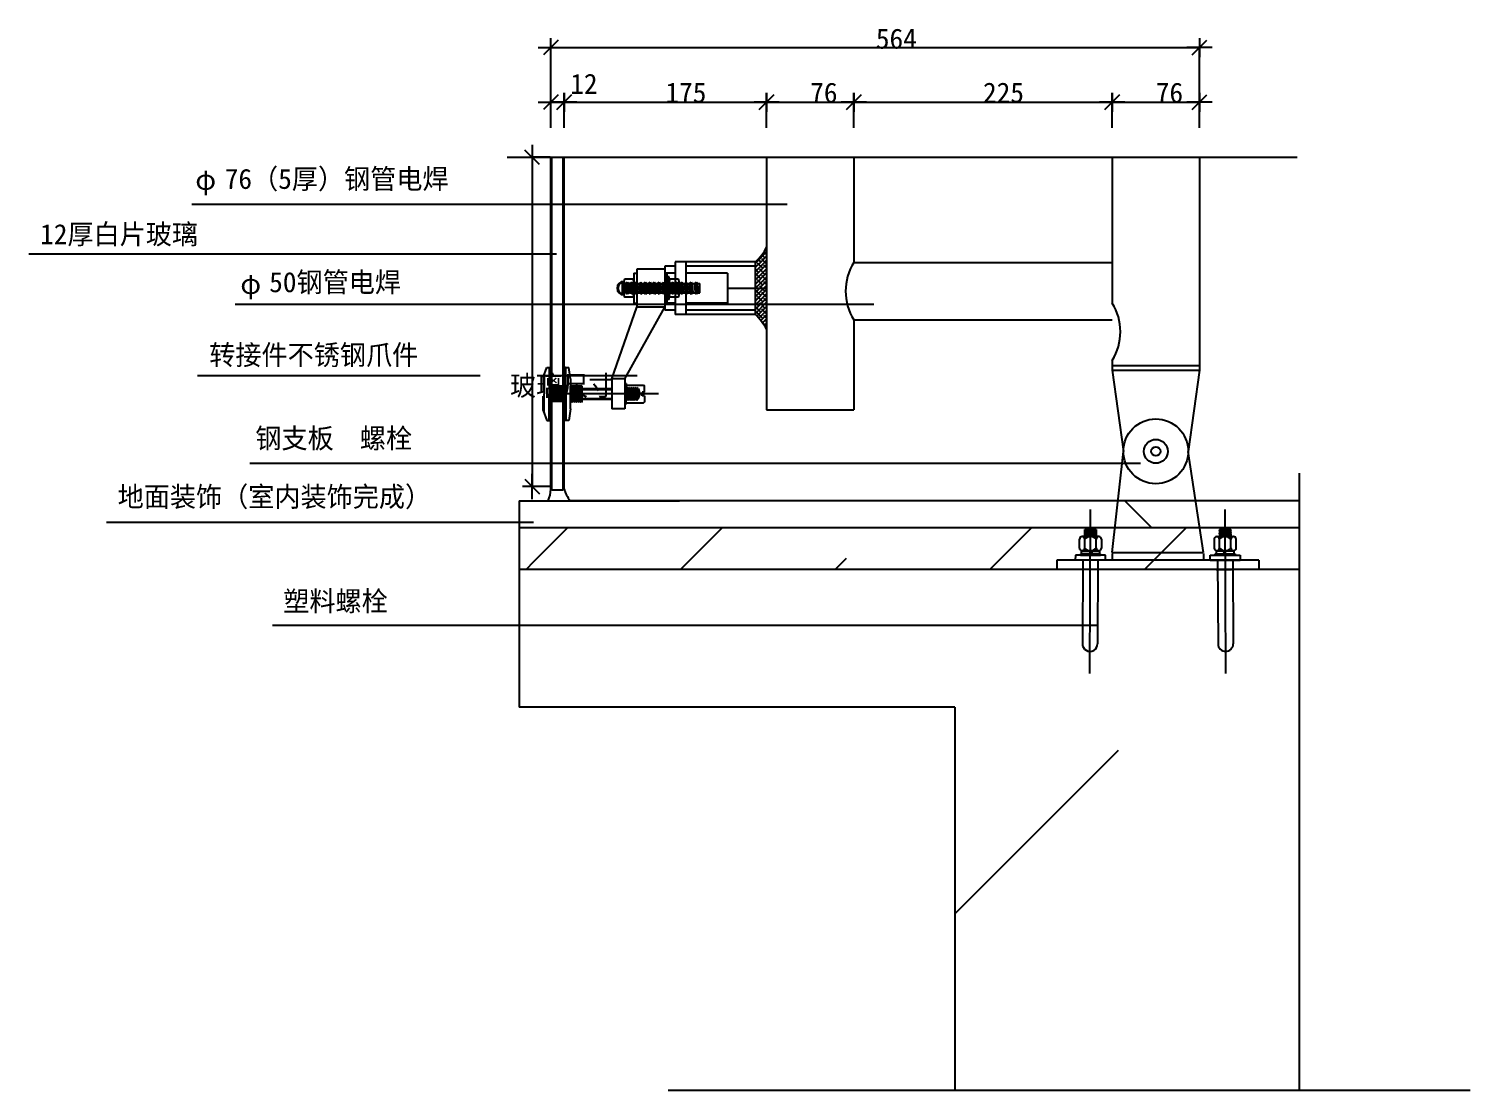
# Model space of a CAD drawing. Header units: metres. Extents: x 117767 to 374379, y 38195 to 370184.
# Drawn here: x 117767 to 318636, y 222226 to 370184 of the extents above; entities that cross this region are included whole.
import ezdxf

# ---------------------------------------------------------------- set-up
doc = ezdxf.new("R2010")
doc.units = ezdxf.units.M
for name, color, linetype in [('252', 252, 'Continuous'), ('Layer1', 4, 'Continuous'), ('Layer2', 2, 'Continuous'), ('Layer3', 3, 'Continuous'), ('Layer4', 6, 'Continuous'), ('Layer5', 1, 'Continuous'), ('Layer6', 8, 'Continuous'), ('Layer7', 5, 'Continuous'), ('PUB_DIM', 3, 'Continuous'), ('T', 6, 'Continuous'), ('图层4', 4, 'Continuous'), ('填充', 4, 'Continuous')]:
    doc.layers.add(name, color=color, linetype=linetype)

# ---------------------------------------------------------------- blocks, each defined once
blk = doc.blocks.new('_ArchTick')
for p, q in [((0.86, 0), (-0.86, 0)), ((0, 0.65), (0, -0.65))]:
    blk.add_line(p, q)
at = {"color": 0, "linetype": 'ByBlock'}
blk.add_lwpolyline([(-0.5, -0.5), (0.5, 0.5)], dxfattribs=at)

msp = doc.modelspace()

# ---------------------------------------------------------------- hatches: boundary and pattern name
at = {"layer": 'Layer2'}
h = msp.add_hatch(dxfattribs=at)
h.set_pattern_fill('AR-HBONE', scale=800)
h.paths.add_polyline_path([(208371.37, 304392.72), (186089.26, 304392.72), (186089.26, 300621.35), (208371.37, 300621.35)])
h = msp.add_hatch(dxfattribs=at)
h.set_pattern_fill('AR-HBONE', scale=800)
h.paths.add_polyline_path([(269550.07, 304392.72), (208423.69, 304392.72), (208423.69, 300621.35), (269136.24, 300621.35)])
h.paths.add_polyline_path([(280381.31, 304392.72), (269550.07, 304392.72), (269136.24, 300621.35), (280950.59, 300621.35)])
h.paths.add_polyline_path([(294823.69, 304392.72), (280381.31, 304392.72), (280950.59, 300621.35), (294823.69, 300621.35)])
h = msp.add_hatch(dxfattribs=at)
h.set_pattern_fill('ANSI31', scale=4800)
h.paths.add_polyline_path([(289162.74, 294819.19), (289162.74, 296099.19), (285565.7, 296099.19), (285571.67, 294819.19)])
h.paths.add_polyline_path([(283450.25, 294819.19), (283444.3, 296094.26), (282401.87, 296089.4), (282401.82, 296099.19), (267810.32, 296099.19), (267810.28, 296089.4), (266767.84, 296094.26), (266761.9, 294819.19)])
h.paths.add_polyline_path([(264640.47, 294819.19), (264646.45, 296099.19), (261049.4, 296099.19), (261049.4, 294819.19)])
h = msp.add_hatch(dxfattribs=at)
h.set_pattern_fill('ANSI31', scale=4800)
h.paths.add_polyline_path([(281468.45, 297064.29), (281446.54, 297190.61), (268759.78, 297190.61), (268743.69, 297064.29), (268743.69, 296099.19), (281468.45, 296099.19)])
at = {"layer": 'Layer6'}
h = msp.add_hatch(dxfattribs=at)
h.set_pattern_fill('ANSI33', scale=4800)
h.paths.add_polyline_path([(208371.37, 300621.35), (186089.26, 300621.35), (186089.26, 295921.12), (208371.37, 295921.12)])
h = msp.add_hatch(dxfattribs=at)
h.set_pattern_fill('ANSI33', scale=4800)
h.paths.add_polyline_path([(264183.91, 299020.41, -0.42), (264559.52, 299401.72), (264932.35, 299399.98), (264933.1, 299559.2), (264794.06, 299588.36), (264933.44, 299633.88), (264934.1, 299773.36), (264846, 299791.84), (264934.32, 299820.68), (264935.08, 299984.6), (264853.55, 300001.7), (264935.28, 300028.4), (264936.06, 300194.05), (264851.94, 300211.7), (264936.27, 300239.24), (264936.99, 300393.55), (265730.31, 300389.85), (265731.39, 300621.35), (208423.69, 300621.35), (208423.69, 294819.19), (261049.4, 294819.19), (261049.4, 296099.19), (263610.28, 296099.19), (263613.59, 296808.98), (264313.58, 296805.72), (264314.56, 297015.71), (264454.56, 297015.06), (264456.59, 297450.1, -0.35), (264178.32, 297822.61)])
h.paths.add_polyline_path([(280950.59, 300621.35), (269136.24, 300621.35), (268759.78, 297190.61), (281468.45, 297190.61)])
h = msp.add_hatch(dxfattribs=at)
h.set_pattern_fill('ANSI33', scale=4800)
h.paths.add_polyline_path([(269136.24, 300621.35), (265731.39, 300621.35), (265730.31, 300389.85), (266523.64, 300386.15), (266522.76, 300198.28), (266607.7, 300169.66), (266522.55, 300152.63), (266521.78, 299988.28), (266606.72, 299959.67), (266521.57, 299942.63), (266520.81, 299779.16), (266523.05, 299778.41), (266523.25, 299778.37), (266523.08, 299778.4), (266608.33, 299749.67), (266520.59, 299732.12), (266519.82, 299567.09), (266600.78, 299539.81), (266519.61, 299523.57), (266519, 299392.58), (266892.33, 299390.84, -0.42), (267263.87, 299006.04), (267258.29, 297808.24, -0.35), (266976.56, 297438.35), (266974.53, 297003.31), (267114.53, 297002.65), (267113.55, 296792.66), (267813.54, 296789.39), (267810.32, 296099.19), (282401.82, 296099.19), (282398.6, 296789.39), (283098.59, 296792.66), (283097.61, 297002.65), (283237.61, 297003.31), (283235.58, 297438.35, -0.35), (282953.85, 297808.24), (282948.27, 299006.04, -0.42), (283319.81, 299390.84), (283929.41, 299393.68), (285278.82, 299607.21), (285277.06, 299984.39), (285274.47, 299984.06), (283687.55, 299732.92), (283687.66, 299732.9), (285276.85, 300029.73), (285275.87, 300239.24), (285360.21, 300211.7), (285276.08, 300194.05), (285276.86, 300028.4), (285358.59, 300001.7), (285277.06, 299984.6), (285277.83, 299820.68), (285366.14, 299791.84), (285278.05, 299773.36), (285278.82, 299607.21), (285333.74, 299615.9), (285418.08, 299588.36), (285333.96, 299570.72), (285279.03, 299562.03), (285279.79, 299399.98), (285653.12, 299401.72, -0.42), (286028.23, 299020.41), (286033.82, 297822.61, -0.35), (285755.55, 297450.1), (285757.58, 297015.06), (285897.58, 297015.71), (285898.56, 296805.72), (286598.55, 296808.98), (286601.87, 296099.19), (289162.74, 296099.19), (289162.74, 294819.19), (294823.69, 294819.19), (294823.69, 300621.35), (280950.59, 300621.35), (281468.45, 297190.61), (268759.78, 297190.61)])
h.paths.add_polyline_path([(284380.08, 300287.95), (283689.7, 300198.39), (283604.44, 300169.66), (283688.18, 300152.91), (283689.73, 300153.16)])
h = msp.add_hatch(dxfattribs=at)
h.set_pattern_fill('ANSI33', scale=4800)
h.paths.add_polyline_path([(208371.37, 295921.12), (186089.26, 295921.12), (186089.26, 294819.19), (208371.37, 294819.19)])
h = msp.add_hatch(dxfattribs=at)
h.set_pattern_fill('ANSI36', scale=48000)
h.paths.add_polyline_path([(208371.37, 294819.19), (186089.26, 294819.19), (186089.26, 287002.72), (208371.37, 287002.72)])
h.paths.add_polyline_path([(208371.37, 287002.72), (186089.26, 287002.72), (186089.26, 275619.19), (208371.37, 275619.19)])
h = msp.add_hatch(dxfattribs=at)
h.set_pattern_fill('ANSI36', scale=48000)
h.paths.add_polyline_path([(294823.69, 294819.19), (285571.67, 294819.19), (285619.96, 284466.13, -1), (283498.58, 284456.23), (283450.25, 294819.19), (266761.9, 294819.19), (266713.56, 284456.23, -1), (264592.18, 284466.13), (264640.47, 294819.19), (208423.69, 294819.19), (208423.69, 275619.19), (246823.69, 275619.19), (246823.69, 222225.72), (294823.69, 222225.72)])
at = {"layer": 'Layer7'}
h = msp.add_hatch(dxfattribs=at)
h.set_pattern_fill('ANSI38', scale=130)
h.paths.add_polyline_path([(219029.55, 337718.72), (220583.69, 337718.72), (220583.69, 339761.69, -0.1)])
h = msp.add_hatch(dxfattribs=at)
h.set_pattern_fill('ANSI38', scale=130)
h.paths.add_polyline_path([(219029.55, 330978.85), (220583.69, 330978.85), (220583.69, 337086.86), (219029.55, 337086.86)])
h.paths.add_polyline_path([(219029.55, 330978.85), (219029.55, 330346.99), (220583.69, 330346.99), (220583.69, 330978.85)])
h.paths.add_polyline_path([(219029.55, 337718.72), (219029.55, 337086.86), (220583.69, 337086.86), (220583.69, 337718.72)])
h = msp.add_hatch(dxfattribs=at)
h.set_pattern_fill('ANSI38', scale=130)
h.paths.add_polyline_path([(219029.55, 330346.99, -0.07), (220583.69, 328304.02), (220583.69, 330346.99)])
h = msp.add_hatch(dxfattribs=at)
h.set_pattern_fill('ANSI38', scale=34)
h.paths.add_polyline_path([(190293.07, 322975.26), (190503.69, 322975.26), (190503.69, 320367.86), (192382.64, 320367.86), (192382.64, 322975.26), (192593.26, 322975.26), (192593.26, 320367.86), (192593.26, 320026.57), (190293.07, 320026.57)])
h.paths.add_polyline_path([(190293.07, 318552.23), (192593.26, 318552.23), (192593.26, 315603.54), (192382.64, 315603.54), (192382.64, 318210.94), (190503.69, 318210.94), (190503.69, 315603.54), (190293.07, 315603.54)])
at = {"layer": 'PUB_DIM'}
h = msp.add_hatch(dxfattribs=at)
h.set_pattern_fill('AR-CONC', scale=4800)
h.paths.add_polyline_path([(208371.37, 287002.72), (186089.26, 287002.72), (186089.26, 275619.19), (208371.37, 275619.19)])
h.paths.add_polyline_path([(208371.37, 294819.19), (186089.26, 294819.19), (186089.26, 287002.72), (208371.37, 287002.72)])
h = msp.add_hatch(dxfattribs=at)
h.set_pattern_fill('AR-CONC', scale=4800)
h.paths.add_polyline_path([(294823.69, 294819.19), (285571.67, 294819.19), (285619.96, 284466.13, -1), (283498.58, 284456.23), (283450.25, 294819.19), (266761.9, 294819.19), (266713.56, 284456.23, -1), (264592.18, 284466.13), (264640.47, 294819.19), (208423.69, 294819.19), (208423.69, 275619.19), (246823.69, 275619.19), (246823.69, 222225.72), (294823.69, 222225.72)])
at = {"layer": '填充'}
h = msp.add_hatch(dxfattribs=at)
h.set_pattern_fill('ANSI36', scale=2000)
h.paths.add_polyline_path([(192382.64, 306020.62), (192235.2, 305903.19), (190651.12, 305903.19), (190503.69, 306020.62, -0.1), (190143.33, 304392.72), (193190.3, 304392.72, -0.09)])
h = msp.add_hatch(dxfattribs=at)
h.set_pattern_fill('AR-CONC', scale=4800)
h.paths.add_polyline_path([(208371.37, 294819.19), (186089.26, 294819.19), (186089.26, 287002.72), (208371.37, 287002.72)])
h.paths.add_polyline_path([(208371.37, 287002.72), (186089.26, 287002.72), (186089.26, 275619.19), (208371.37, 275619.19)])

# ---------------------------------------------------------------- linework, layer by layer
for p, q in [((267810.28, 296089.4), (263610.32, 296108.99)), ((264646.35, 296077.84), (264592.18, 284466.13)), ((266767.72, 296067.08), (266713.55, 284455.37)), ((282401.87, 296089.4), (286601.82, 296108.99)), ((283444.42, 296067.08), (283498.59, 284455.37)), ((285565.8, 296077.84), (285619.96, 284466.13))]:
    msp.add_line(p, q)
for centre, start, end in [((265652.87, 284461.18), 179.73, 359.73), ((284559.27, 284461.18), 180.27, 0.27)]:
    msp.add_arc(centre, 1060.7, start, end)
at = {"layer": '252'}
for p, q in [((193455.85, 320303.48), (193252.85, 318257.89)), ((193341.46, 318114.66), (193536.05, 320446.7)), ((193420.38, 318257.89), (193602.3, 320303.48)), ((193455.85, 320303.48), (193536.05, 320446.7)), ((193602.3, 320303.48), (193536.05, 320446.7)), ((193774.05, 320303.48), (193571.05, 318257.89)), ((193659.65, 318114.66), (193854.25, 320446.7)), ((193738.58, 318257.89), (193920.5, 320303.48)), ((193774.05, 320303.48), (193854.25, 320446.7)), ((193920.5, 320303.48), (193854.25, 320446.7)), ((194069.36, 320303.48), (193866.36, 318257.89)), ((193954.97, 318114.66), (194149.56, 320446.7)), ((194033.89, 318257.89), (194215.81, 320303.48)), ((194069.36, 320303.48), (194149.56, 320446.7)), ((194333.59, 320303.48), (194130.59, 318257.89)), ((194215.81, 320303.48), (194149.56, 320446.7)), ((194219.19, 318114.66), (194413.79, 320446.7)), ((194298.12, 318257.89), (194480.04, 320303.48)), ((194333.59, 320303.48), (194413.79, 320446.7)), ((194480.04, 320303.48), (194413.79, 320446.7)), ((194628.9, 320303.48), (194425.9, 318257.89)), ((194514.51, 318114.66), (194709.11, 320446.7)), ((194593.43, 318257.89), (194775.35, 320303.48)), ((194628.9, 320303.48), (194709.11, 320446.7)), ((194870.49, 319976.87), (194699.91, 318257.89)), ((194775.35, 320303.48), (194709.11, 320446.7)), ((194866.11, 320295.05), (194866.75, 320303.48)), ((200816.28, 320026.57), (202521.34, 320026.57)), ((201111.78, 320026.57), (201047.33, 318859.74)), ((201113.93, 320038.86), (201194.13, 320182.08)), ((201344.36, 320038.86), (201194.13, 320182.08)), ((201194.13, 318396.71), (201194.13, 320182.08)), ((201256.33, 318552.23), (201344.36, 320038.86)), ((201385.9, 320026.57), (201317.07, 318539.93)), ((201351.14, 320030.44), (201351.78, 320038.86)), ((201388.05, 320038.86), (201468.25, 320182.08)), ((201618.48, 320038.86), (201468.25, 320182.08)), ((201468.25, 318396.71), (201468.25, 320182.08)), ((201547.17, 318539.93), (201618.48, 320038.86)), ((201651.32, 320038.86), (201580.35, 318539.93)), ((201651.32, 320038.86), (201731.52, 320182.08)), ((201881.75, 320038.86), (201731.52, 320182.08)), ((201731.52, 318396.71), (201731.52, 320182.08)), ((201810.44, 318539.93), (201881.75, 320038.86)), ((201914.59, 320038.86), (201843.62, 318539.93)), ((201914.59, 320038.86), (201994.8, 320182.08)), ((201994.8, 318396.71), (201994.8, 320182.08)), ((202145.02, 320038.86), (201994.8, 320182.08)), ((202073.72, 318539.93), (202145.02, 320038.86)), ((202177.87, 320038.86), (202106.89, 318539.93)), ((202177.87, 320038.86), (202258.07, 320182.08)), ((202258.07, 318396.71), (202258.07, 320182.08)), ((202408.3, 320038.86), (202258.07, 320182.08)), ((202336.99, 318539.93), (202408.3, 320038.86)), ((202438.99, 320026.57), (202370.17, 318539.93)), ((202441.14, 320038.86), (202521.34, 320182.08)), ((202671.57, 320038.86), (202521.34, 320182.08)), ((202521.34, 318396.71), (202521.34, 320182.08)), ((202600.27, 318539.93), (202671.57, 320038.86)), ((202711.86, 320026.57), (202922.47, 319289.4)), ((205532.02, 319289.4), (190431.89, 319289.4)), ((193252.85, 318257.89), (193341.46, 318114.66)), ((193341.46, 318114.66), (193420.38, 318257.89)), ((193571.05, 318257.89), (193659.65, 318114.66)), ((193659.65, 318114.66), (193738.58, 318257.89)), ((193866.36, 318257.89), (193954.97, 318114.66)), ((193954.97, 318114.66), (194033.89, 318257.89)), ((194130.59, 318257.89), (194219.19, 318114.66)), ((194219.19, 318114.66), (194298.12, 318257.89)), ((194425.9, 318257.89), (194514.51, 318114.66)), ((194514.51, 318114.66), (194593.43, 318257.89)), ((194699.91, 318257.89), (194788.51, 318114.66)), ((194788.51, 318114.66), (194870.49, 319097.16)), ((194788.51, 318114.66), (194867.43, 318257.89)), ((194867.43, 318257.89), (194870.49, 318292.31)), ((202395.93, 319289.4), (200671.46, 319289.4)), ((200816.28, 318552.23), (202521.34, 318552.23)), ((201042.96, 318539.93), (201194.13, 318396.71)), ((201194.13, 318396.71), (201273.06, 318539.93)), ((201317.07, 318539.93), (201468.25, 318396.71)), ((201468.25, 318396.71), (201547.17, 318539.93)), ((201580.35, 318539.93), (201731.52, 318396.71)), ((201731.52, 318396.71), (201810.44, 318539.93)), ((201843.62, 318539.93), (201994.8, 318396.71)), ((201994.8, 318396.71), (202073.72, 318539.93)), ((202106.89, 318539.93), (202258.07, 318396.71)), ((202258.07, 318396.71), (202336.99, 318539.93)), ((202370.17, 318539.93), (202521.34, 318396.71)), ((202521.34, 318396.71), (202600.27, 318539.93)), ((202922.47, 319289.4), (202656.54, 318552.23))]:
    msp.add_line(p, q, dxfattribs=at)
msp.add_arc((207351.26, 319114.31), 4728.24, 168.88, 186.83, dxfattribs=at)
at = {"layer": 'Layer1'}
for p, q in [((266960.24, 294819.19), (264821.47, 294819.19)), ((278938.52, 294819.19), (271273.62, 294819.19)), ((283251.91, 294819.19), (285390.67, 294819.19))]:
    msp.add_line(p, q, dxfattribs=at)
at = {"layer": 'Layer2'}
for p, q in [((184449.36, 352270.63), (294543.84, 352270.63)), ((219029.55, 337718.72), (209337.61, 337718.72)), ((219029.55, 330346.99), (219029.55, 337718.72)), ((220583.69, 337718.72), (220583.69, 330346.99)), ((202071.23, 336139.05), (202071.23, 331926.66)), ((202071.23, 336139.05), (202492.47, 336139.05)), ((202492.47, 336665.59), (202492.47, 331400.12)), ((206388.92, 336665.59), (202492.47, 336665.59)), ((219029.55, 337086.86), (209337.61, 337086.86)), ((215128.33, 334032.85), (220411.74, 334032.85)), ((202071.23, 331926.66), (202492.47, 331926.66)), ((206388.92, 331400.12), (202492.47, 331400.12)), ((219029.55, 330978.85), (209337.61, 330978.85)), ((219029.55, 330346.99), (209337.61, 330346.99)), ((180689.76, 321795.51), (141262.15, 321795.51)), ((202560.71, 321795.51), (188602.21, 321795.51)), ((189461.58, 321581.07), (189941.69, 322975.26)), ((189461.58, 321581.07), (189461.58, 319605.33)), ((189566.89, 321886.88), (189566.89, 319289.4)), ((189941.69, 322975.26), (190503.69, 322975.26)), ((192382.64, 322975.26), (193005.6, 322975.26)), ((193258.98, 321374.78), (193005.6, 322975.26)), ((189461.58, 319605.33), (189566.89, 319605.33)), ((190356.25, 320026.57), (190356.25, 318552.23)), ((193258.98, 321374.78), (193258.98, 320367.86)), ((193258.98, 317204.02), (193258.98, 320367.86)), ((194870.49, 320367.86), (193258.98, 320367.86)), ((194870.49, 318210.94), (194870.49, 320367.86)), ((194870.49, 320026.57), (199017.19, 320026.57)), ((194870.49, 319921.26), (199017.19, 319921.26)), ((199017.19, 321374.78), (199017.19, 317204.02)), ((200816.28, 321374.78), (199017.19, 321374.78)), ((200816.28, 321374.78), (200816.28, 317204.02)), ((201026.9, 320735.34), (200816.28, 320735.34)), ((201026.9, 320735.34), (201026.9, 319289.4)), ((201026.9, 320524.72), (203449.02, 320524.72)), ((203554.33, 319542.14), (203238.4, 319542.14)), ((203238.4, 319542.14), (203238.4, 319289.4)), ((203449.02, 320524.72), (203554.33, 320419.41)), ((203554.33, 319542.14), (203554.33, 320419.41)), ((189461.58, 318973.47), (189566.89, 318973.47)), ((189461.58, 316997.73), (189461.58, 318973.47)), ((189566.89, 316691.92), (189566.89, 319289.4)), ((194870.49, 318210.94), (193258.98, 318210.94)), ((194870.49, 318657.54), (199017.19, 318657.54)), ((194870.49, 318552.23), (199017.19, 318552.23)), ((201026.9, 317843.46), (200816.28, 317843.46)), ((201026.9, 317843.46), (201026.9, 319289.4)), ((201026.9, 318054.08), (203449.02, 318054.08)), ((203238.4, 319036.66), (203238.4, 319289.4)), ((203554.33, 319036.66), (203238.4, 319036.66)), ((203449.02, 318054.08), (203554.33, 318159.39)), ((203554.33, 319036.66), (203554.33, 318159.39)), ((189461.58, 316997.73), (189941.69, 315603.54)), ((189941.69, 315603.54), (190503.69, 315603.54)), ((193005.6, 315603.54), (192382.64, 315603.54)), ((193258.98, 317204.02), (193005.6, 315603.54)), ((200816.28, 317204.02), (199017.19, 317204.02)), ((294823.69, 308242.47), (294823.69, 222225.72)), ((268743.69, 297064.29), (268743.69, 296025.95)), ((281468.45, 297064.29), (281468.45, 296025.95)), ((206855.6, 222225.72), (318636.31, 222225.72))]:
    msp.add_line(p, q, dxfattribs=at)
for radius in [1661.58, 640.31, 640.31]:
    msp.add_circle((274823.69, 311282.9), radius, dxfattribs=at)
at = {"layer": 'Layer3'}
for p, q in [((190503.69, 310713.15), (190503.69, 352270.63)), ((192382.64, 310713.15), (192382.64, 352270.63)), ((220583.69, 352270.63), (220583.69, 317087.62)), ((232743.69, 352270.63), (232743.69, 337611.31)), ((268743.69, 352270.63), (268743.69, 331956.7)), ((280903.69, 352270.63), (280903.69, 322586.94)), ((207863.27, 337718.72), (207863.27, 330346.99)), ((209337.61, 337718.72), (207863.27, 337718.72)), ((209337.61, 337718.72), (209337.61, 330346.99)), ((232743.69, 337611.31), (268743.69, 337611.31)), ((206388.92, 337086.86), (206388.92, 330978.85)), ((207863.27, 337086.86), (206388.92, 337086.86)), ((201965.92, 335296.57), (200807.52, 335296.57)), ((201965.92, 332769.14), (200807.52, 332769.14)), ((207863.27, 330978.85), (206388.92, 330978.85)), ((209337.61, 330346.99), (207863.27, 330346.99)), ((232743.69, 329611.31), (268743.69, 329611.31)), ((232743.69, 329611.31), (232743.69, 317087.62)), ((268743.69, 323956.7), (268743.69, 322586.94)), ((268743.69, 323226.94), (280903.69, 323226.94)), ((268743.69, 322586.94), (280903.69, 322586.94)), ((268743.69, 322586.94), (270306.12, 311282.9)), ((280903.69, 322586.94), (279341.25, 311282.9)), ((220583.69, 317087.62), (232743.69, 317087.62)), ((190503.69, 306020.62), (190503.69, 312556.33)), ((192382.64, 306020.62), (192382.64, 312556.33)), ((268759.78, 297190.61), (270306.12, 311282.9)), ((281468.45, 297190.61), (279341.25, 311282.9)), ((190503.69, 306020.62), (190651.12, 305903.19)), ((192382.64, 306020.62), (192235.2, 305903.19)), ((265636.61, 280302.54), (265743.39, 303192.42)), ((284575.53, 280302.54), (284468.76, 303192.42)), ((294823.69, 294819.19), (208423.69, 294819.19))]:
    msp.add_line(p, q, dxfattribs=at)
for radius in [4517.56, 1661.58]:
    msp.add_circle((274823.69, 311282.9), radius, dxfattribs=at)
for centre, radius, start, end in [((239137.33, 333611.31), 7541.8, 147.97, 212.03), ((200702.21, 334032.85), 947.79, 90, 270), ((200702.21, 334032.85), 842.48, 90, 270), ((201228.75, 334980.64), 526.55, 143.13, 216.87), ((201544.68, 334980.64), 526.55, 323.13, 36.87), ((201228.75, 333085.07), 526.55, 143.13, 216.87), ((201544.68, 333085.07), 526.55, 323.13, 36.87), ((262350.04, 327956.7), 7541.8, 327.97, 32.03)]:
    msp.add_arc(centre, radius, start, end, dxfattribs=at)
at = {"layer": 'Layer4'}
for p, q in [((199017.19, 321374.78), (202492.47, 331400.12)), ((200816.28, 321374.78), (206388.92, 331400.12)), ((272681.21, 309584.45), (148550.06, 309584.45))]:
    msp.add_line(p, q, dxfattribs=at)
for points in [[(223444.89, 345700.12), (140494.96, 345700.12)], [(191320.95, 338790.87), (117767.38, 338790.87)], [(235527.6, 331747.59), (146519.98, 331747.59)], [(266777.68, 287002.72), (151745.23, 287002.72)]]:
    msp.add_lwpolyline(points, dxfattribs=at)
at = {"layer": 'Layer5'}
for p, q in [((190293.07, 322975.26), (190293.07, 319289.4)), ((192593.26, 320367.86), (192593.26, 322975.26)), ((190293.07, 320026.57), (192593.26, 320026.57)), ((190356.25, 319921.26), (192593.26, 319921.26)), ((190440.51, 319921.26), (190440.51, 318657.54)), ((190651.13, 319921.26), (190651.13, 318657.54)), ((190861.75, 319921.26), (190861.75, 318657.54)), ((191072.37, 319921.26), (191072.37, 318657.54)), ((191282.99, 319921.26), (191282.99, 318657.54)), ((191534.16, 319921.26), (191534.16, 318657.54)), ((191750.78, 319921.26), (191750.78, 318657.54)), ((191961.4, 319921.26), (191961.4, 318657.54)), ((192172.02, 319921.26), (192172.02, 318657.54)), ((192382.64, 319921.26), (192382.64, 318657.54)), ((192593.26, 320367.86), (192593.26, 315603.54)), ((190293.07, 315603.54), (190293.07, 319289.4)), ((190293.07, 318552.23), (192593.26, 318552.23)), ((190356.25, 318657.54), (192593.26, 318657.54)), ((192235.2, 318210.94), (192235.2, 315814.07)), ((266892.33, 299390.84), (264559.02, 299401.72)), ((264794.06, 299588.36), (264878.4, 299615.9)), ((264794.06, 299588.36), (264878.19, 299570.72)), ((264846, 299791.84), (264930.33, 299819.38)), ((264846, 299791.84), (264930.12, 299774.19)), ((264851.94, 300211.7), (264936.27, 300239.24)), ((264851.94, 300211.7), (264936.06, 300194.05)), ((264853.55, 300001.7), (264937.88, 300029.24)), ((264853.55, 300001.7), (264937.67, 299984.06)), ((266241.45, 299393.87), (264878.19, 299570.72)), ((265988.2, 299395.05), (264878.19, 299570.72)), ((265988.2, 299395.05), (264878.4, 299615.9)), ((266282.73, 299393.68), (264878.4, 299615.9)), ((266515.7, 299568.51), (264930.12, 299774.19)), ((266515.49, 299523.3), (264930.12, 299774.19)), ((266515.49, 299523.3), (264930.33, 299819.38)), ((266515.7, 299568.51), (264930.33, 299819.38)), ((264930.66, 299036.13), (264936.99, 300393.55)), ((266521.43, 299943.16), (264936.06, 300194.05)), ((266521.64, 299988.37), (264936.06, 300194.05)), ((266521.43, 299943.16), (264936.27, 300239.24)), ((266521.64, 299988.37), (264936.27, 300239.24)), ((264936.99, 300393.55), (266523.64, 300386.15)), ((266523.04, 299733.17), (264937.67, 299984.06)), ((266523.25, 299778.37), (264937.67, 299984.06)), ((266523.04, 299733.17), (264937.88, 300029.24)), ((266523.25, 299778.37), (264937.88, 300029.24)), ((266522.41, 300153.16), (265005.41, 300393.23)), ((266522.62, 300198.36), (265021, 300393.16)), ((266522.41, 300153.16), (265299.85, 300391.86)), ((266522.62, 300198.36), (265299.85, 300391.86)), ((266600.78, 299539.81), (266516.5, 299522.95)), ((266600.78, 299539.81), (266516.71, 299568.13)), ((266523.64, 300386.15), (266517.31, 299028.73)), ((266606.72, 299959.67), (266522.44, 299942.81)), ((266606.72, 299959.67), (266522.65, 299987.99)), ((266607.7, 300169.66), (266523.42, 300152.8)), ((266607.7, 300169.66), (266523.63, 300197.99)), ((266608.33, 299749.67), (266524.05, 299732.81)), ((266608.33, 299749.67), (266524.26, 299778)), ((283319.81, 299390.84), (285653.12, 299401.72)), ((283603.81, 299749.67), (283687.88, 299778)), ((283603.81, 299749.67), (283688.09, 299732.81)), ((283604.44, 300169.66), (283688.52, 300197.99)), ((283604.44, 300169.66), (283688.73, 300152.8)), ((283605.42, 299959.67), (283689.49, 299987.99)), ((283605.42, 299959.67), (283689.71, 299942.81)), ((283611.36, 299539.81), (283695.43, 299568.13)), ((283611.36, 299539.81), (283695.64, 299522.95)), ((285275.15, 300393.55), (283688.5, 300386.15)), ((283688.5, 300386.15), (283694.84, 299028.73)), ((283688.89, 299778.37), (285274.26, 300029.24)), ((283688.89, 299778.37), (285274.47, 299984.06)), ((283689.1, 299733.17), (285274.26, 300029.24)), ((283689.1, 299733.17), (285274.47, 299984.06)), ((283689.52, 300198.36), (285191.14, 300393.16)), ((283689.52, 300198.36), (284912.29, 300391.86)), ((283689.73, 300153.16), (285206.74, 300393.23)), ((283689.73, 300153.16), (284912.29, 300391.86)), ((283690.5, 299988.37), (285275.87, 300239.24)), ((283690.5, 299988.37), (285276.08, 300194.05)), ((283690.71, 299943.16), (285275.87, 300239.24)), ((283690.71, 299943.16), (285276.08, 300194.05)), ((283696.44, 299568.51), (285281.81, 299819.38)), ((283696.44, 299568.51), (285282.02, 299774.19)), ((283696.65, 299523.3), (285281.81, 299819.38)), ((283696.65, 299523.3), (285282.02, 299774.19)), ((283929.41, 299393.68), (285333.74, 299615.9)), ((283970.69, 299393.87), (285333.96, 299570.72)), ((284223.94, 299395.05), (285333.74, 299615.9)), ((284223.94, 299395.05), (285333.96, 299570.72)), ((285358.59, 300001.7), (285274.26, 300029.24)), ((285358.59, 300001.7), (285274.47, 299984.06)), ((285281.49, 299036.13), (285275.15, 300393.55)), ((285360.21, 300211.7), (285275.87, 300239.24)), ((285360.21, 300211.7), (285276.08, 300194.05)), ((285366.14, 299791.84), (285281.81, 299819.38)), ((285366.14, 299791.84), (285282.02, 299774.19)), ((285418.08, 299588.36), (285333.74, 299615.9)), ((285418.08, 299588.36), (285333.96, 299570.72)), ((264178.23, 297803.41), (264184, 299039.61)), ((264454.56, 297015.06), (264456.52, 297435.06)), ((266976.49, 297423.3), (264456.52, 297435.06)), ((264456.52, 297435.06), (265646.5, 297429.51)), ((266883.17, 297426.93), (264549.86, 297437.81)), ((264924.89, 297799.92), (264930.66, 299036.13)), ((265646.5, 297429.51), (265854.54, 297008.53)), ((265786.5, 297428.85), (266976.49, 297423.3)), ((265786.5, 297428.85), (265994.54, 297007.88)), ((266511.54, 297792.52), (266517.31, 299028.73)), ((266976.49, 297423.3), (266974.53, 297003.31)), ((267263.96, 299025.24), (267258.2, 297789.04)), ((282948.18, 299025.24), (282953.94, 297789.04)), ((283235.65, 297423.3), (285755.63, 297435.06)), ((284425.64, 297428.85), (283235.65, 297423.3)), ((283235.65, 297423.3), (283237.61, 297003.31)), ((283328.97, 297426.93), (285662.28, 297437.81)), ((283700.6, 297792.52), (283694.84, 299028.73)), ((284425.64, 297428.85), (284217.6, 297007.88)), ((284565.64, 297429.51), (284357.6, 297008.53)), ((285755.63, 297435.06), (284565.64, 297429.51)), ((285287.25, 297799.92), (285281.49, 299036.13)), ((285757.58, 297015.06), (285755.63, 297435.06)), ((286033.91, 297803.41), (286028.14, 299039.61)), ((263613.59, 296808.98), (263610.32, 296108.99)), ((267813.54, 296789.39), (263613.59, 296808.98)), ((264314.56, 297015.71), (264313.58, 296805.72)), ((264313.58, 296805.72), (267113.55, 296792.66)), ((267114.53, 297002.65), (264314.56, 297015.71)), ((266974.53, 297003.31), (264454.56, 297015.06)), ((265854.54, 297008.53), (264454.56, 297015.06)), ((266974.53, 297003.31), (265994.54, 297007.88)), ((267113.55, 296792.66), (267114.53, 297002.65)), ((267810.28, 296089.4), (267813.54, 296789.39)), ((282398.6, 296789.39), (286598.55, 296808.98)), ((282401.87, 296089.4), (282398.6, 296789.39)), ((283097.61, 297002.65), (285897.58, 297015.71)), ((283098.59, 296792.66), (283097.61, 297002.65)), ((285898.56, 296805.72), (283098.59, 296792.66)), ((283237.61, 297003.31), (285757.58, 297015.06)), ((283237.61, 297003.31), (284217.6, 297007.88)), ((284357.6, 297008.53), (285757.58, 297015.06)), ((285897.58, 297015.71), (285898.56, 296805.72)), ((286598.55, 296808.98), (286601.82, 296108.99))]:
    msp.add_line(p, q, dxfattribs=at)
for centre, radius, start, end in [((264557.28, 299028.27), 373.46, 1.21, 178.26), ((265720.84, 298358.61), 1040.88, 40.08, 139.39), ((266890.59, 299017.38), 373.46, 1.21, 178.26), ((283321.55, 299017.38), 373.46, 1.74, 178.79), ((284491.3, 298358.61), 1040.88, 40.61, 139.92), ((285654.86, 299028.27), 373.46, 1.74, 178.79), ((264551.61, 297811.27), 373.46, 181.21, 358.26), ((265721.36, 298470.04), 1040.88, 220.08, 319.39), ((266884.91, 297800.38), 373.46, 181.21, 358.26), ((283327.23, 297800.38), 373.46, 181.74, 358.79), ((284490.78, 298470.04), 1040.88, 220.61, 319.92), ((285660.54, 297811.27), 373.46, 181.74, 358.79)]:
    msp.add_arc(centre, radius, start, end, dxfattribs=at)
at = {"layer": 'Layer6'}
for p, q in [((190651.12, 310713.15), (190651.12, 352270.63)), ((192235.2, 310713.15), (192235.2, 352270.63)), ((207863.27, 336139.05), (206388.92, 336139.05)), ((206704.85, 336033.74), (206388.92, 336033.74)), ((206704.85, 332031.97), (206704.85, 336033.74)), ((215128.33, 336139.05), (209337.61, 336139.05)), ((215128.33, 336139.05), (215128.33, 331926.66)), ((206704.85, 332031.97), (206388.92, 332031.97)), ((207863.27, 331926.66), (206388.92, 331926.66)), ((215128.33, 331926.66), (209337.61, 331926.66)), ((192382.64, 320367.86), (190503.69, 320367.86)), ((192382.64, 318210.94), (190503.69, 318210.94)), ((190651.12, 305903.19), (190651.12, 312556.33)), ((192235.2, 305903.19), (192235.2, 312556.33))]:
    msp.add_line(p, q, dxfattribs=at)
msp.add_lwpolyline([(188078.47, 301346.39), (128576.9, 301346.39)], dxfattribs=at)
at = {"layer": 'Layer7'}
for p, q in [((207020.78, 335612.5), (206704.85, 335612.5)), ((207020.78, 332453.21), (207020.78, 335612.5)), ((200435.58, 334664.71), (200435.58, 333401)), ((200435.58, 334664.71), (200558.72, 333401)), ((200807.52, 334664.71), (200435.58, 334664.71)), ((200549.69, 334664.71), (200672.83, 333401)), ((200663.8, 334664.71), (200786.94, 333401)), ((200777.91, 334664.71), (200901.05, 333401)), ((201965.92, 334664.71), (200807.52, 334664.71)), ((200892.02, 334664.71), (201015.16, 333401)), ((200955.04, 334664.71), (201177.36, 334875.33)), ((201056.25, 333401), (200961.48, 334664.71)), ((201177.36, 334875.33), (201177.36, 333190.38)), ((201177.36, 334875.33), (201293.42, 334664.71)), ((201298.47, 334664.71), (201393.24, 333401)), ((201564.89, 334664.71), (211274.53, 334664.71)), ((201586.9, 334664.71), (201809.22, 334875.33)), ((201688.11, 333401), (201593.33, 334664.71)), ((201809.22, 334875.33), (201809.22, 333190.38)), ((201809.22, 334875.33), (201925.28, 334664.71)), ((201930.32, 334664.71), (202025.1, 333401)), ((202218.76, 334664.71), (202441.07, 334875.33)), ((202319.97, 333401), (202225.19, 334664.71)), ((202441.07, 334875.33), (202441.07, 333190.38)), ((202441.07, 334875.33), (202557.14, 334664.71)), ((202562.18, 334664.71), (202656.96, 333401)), ((202850.61, 334664.71), (203072.93, 334875.33)), ((202951.83, 333401), (202857.05, 334664.71)), ((203072.93, 334875.33), (203072.93, 333190.38)), ((203072.93, 334875.33), (203188.99, 334664.71)), ((203194.04, 334664.71), (203288.82, 333401)), ((203482.47, 334664.71), (203704.79, 334875.33)), ((203583.68, 333401), (203488.9, 334664.71)), ((203704.79, 334875.33), (203704.79, 333190.38)), ((203704.79, 334875.33), (203820.85, 334664.71)), ((203825.89, 334664.71), (203920.67, 333401)), ((204114.33, 334664.71), (204336.65, 334875.33)), ((204215.54, 333401), (204120.76, 334664.71)), ((204336.65, 334875.33), (204336.65, 333190.38)), ((204336.65, 334875.33), (204452.71, 334664.71)), ((204457.75, 334664.71), (204552.53, 333401)), ((204746.19, 334664.71), (204968.5, 334875.33)), ((204847.4, 333401), (204752.62, 334664.71)), ((204968.5, 334875.33), (204968.5, 333190.38)), ((204968.5, 334875.33), (205084.57, 334664.71)), ((205089.61, 334664.71), (205184.39, 333401)), ((205378.04, 334664.71), (205600.36, 334875.33)), ((205479.25, 333401), (205384.48, 334664.71)), ((205600.36, 334875.33), (205600.36, 333190.38)), ((205600.36, 334875.33), (205716.42, 334664.71)), ((205721.47, 334664.71), (205816.25, 333401)), ((206009.9, 334664.71), (206232.22, 334875.33)), ((206111.11, 333401), (206016.33, 334664.71)), ((206232.22, 334875.33), (206232.22, 333190.38)), ((206232.22, 334875.33), (206348.28, 334664.71)), ((206353.32, 334664.71), (206448.1, 333401)), ((206641.76, 334664.71), (206864.08, 334875.33)), ((206742.97, 333401), (206648.19, 334664.71)), ((206864.08, 334875.33), (206864.08, 333190.38)), ((206864.08, 334875.33), (206980.14, 334664.71)), ((206985.18, 334664.71), (207079.96, 333401)), ((208284.49, 335296.57), (207126.09, 335296.57)), ((208284.49, 334664.71), (207126.09, 334664.71)), ((207273.61, 334664.71), (207495.93, 334875.33)), ((207374.83, 333401), (207280.05, 334664.71)), ((207495.93, 334875.33), (207495.93, 333190.38)), ((207495.93, 334875.33), (207612, 334664.71)), ((207617.04, 334664.71), (207711.82, 333401)), ((207905.47, 334664.71), (208127.79, 334875.33)), ((208006.68, 333401), (207911.91, 334664.71)), ((208127.79, 334875.33), (208127.79, 333190.38)), ((208127.79, 334875.33), (208243.85, 334664.71)), ((208248.9, 334664.71), (208343.67, 333401)), ((208537.33, 334664.71), (208759.65, 334875.33)), ((208638.54, 333401), (208543.76, 334664.71)), ((208759.65, 334875.33), (208759.65, 333190.38)), ((208759.65, 334875.33), (208875.71, 334664.71)), ((208880.75, 334664.71), (208975.53, 333401)), ((209169.19, 334664.71), (209391.5, 334875.33)), ((209270.4, 333401), (209175.62, 334664.71)), ((209391.5, 334875.33), (209391.5, 333190.38)), ((209391.5, 334875.33), (209507.57, 334664.71)), ((209512.61, 334664.71), (209607.39, 333401)), ((209845.25, 334664.71), (210067.56, 334875.33)), ((209946.46, 333401), (209851.68, 334664.71)), ((210067.56, 334875.33), (210067.56, 333190.38)), ((210067.56, 334875.33), (210183.63, 334664.71)), ((210188.67, 334664.71), (210283.45, 333401)), ((210573.16, 334664.71), (210795.47, 334875.33)), ((210674.37, 333401), (210579.59, 334664.71)), ((210795.47, 334875.33), (210795.47, 333190.38)), ((210795.47, 334875.33), (210911.54, 334664.71)), ((210916.58, 334664.71), (211011.36, 333401)), ((211274.53, 333401), (211274.53, 334664.71)), ((201965.92, 333401), (200435.58, 333401)), ((201059.42, 333401), (201177.36, 333190.38)), ((201398.28, 333401), (201177.36, 333190.38)), ((201490.39, 333401), (211274.53, 333401)), ((201691.27, 333401), (201809.22, 333190.38)), ((202030.14, 333401), (201809.22, 333190.38)), ((202323.13, 333401), (202441.07, 333190.38)), ((202662, 333401), (202441.07, 333190.38)), ((202954.99, 333401), (203072.93, 333190.38)), ((203293.86, 333401), (203072.93, 333190.38)), ((203586.85, 333401), (203704.79, 333190.38)), ((203925.71, 333401), (203704.79, 333190.38)), ((204218.7, 333401), (204336.65, 333190.38)), ((204557.57, 333401), (204336.65, 333190.38)), ((204850.56, 333401), (204968.5, 333190.38)), ((205189.43, 333401), (204968.5, 333190.38)), ((205482.42, 333401), (205600.36, 333190.38)), ((205821.29, 333401), (205600.36, 333190.38)), ((206114.28, 333401), (206232.22, 333190.38)), ((206453.14, 333401), (206232.22, 333190.38)), ((207020.78, 332453.21), (206704.85, 332453.21)), ((206746.13, 333401), (206864.08, 333190.38)), ((207085, 333401), (206864.08, 333190.38)), ((208284.49, 333401), (207126.09, 333401)), ((208284.49, 332769.14), (207126.09, 332769.14)), ((207377.99, 333401), (207495.93, 333190.38)), ((207716.86, 333401), (207495.93, 333190.38)), ((208009.85, 333401), (208127.79, 333190.38)), ((208348.72, 333401), (208127.79, 333190.38)), ((208641.71, 333401), (208759.65, 333190.38)), ((208980.57, 333401), (208759.65, 333190.38)), ((209273.56, 333401), (209391.5, 333190.38)), ((209612.43, 333401), (209391.5, 333190.38)), ((209949.62, 333401), (210067.56, 333190.38)), ((210288.49, 333401), (210067.56, 333190.38)), ((210677.53, 333401), (210795.47, 333190.38)), ((211016.4, 333401), (210795.47, 333190.38))]:
    msp.add_line(p, q, dxfattribs=at)
for centre, radius, start, end in [((214860.8, 342502.6), 6345.39, 311.07, 334.41), ((207547.33, 334980.64), 526.55, 143.13, 216.87), ((207863.26, 334980.64), 526.55, 323.13, 36.87), ((207547.33, 333085.07), 526.55, 143.13, 216.87), ((207863.26, 333085.07), 526.55, 323.13, 36.87), ((212357.9, 323659.09), 9446.64, 29.45, 45.07)]:
    msp.add_arc(centre, radius, start, end, dxfattribs=at)
at = {"layer": 'PUB_DIM'}
for p, q in [((190651.12, 305903.19), (192235.2, 305903.19)), ((186089.26, 304392.72), (186089.26, 275619.19)), ((186089.26, 304392.72), (208423.69, 304392.72)), ((294823.69, 304392.72), (193190.3, 304392.72)), ((246823.69, 275619.19), (186089.26, 275619.19)), ((246823.69, 275619.19), (246823.69, 222225.72))]:
    msp.add_line(p, q, dxfattribs=at)
at = {"layer": '图层4'}
for p, q in [((190503.69, 356376.74), (190503.69, 368800.63)), ((280903.69, 356376.74), (280903.69, 367661.1)), ((190453.69, 367561.1), (280953.69, 367561.1)), ((190453.69, 359946.73), (192382.64, 359946.73)), ((190503.69, 356376.74), (190503.69, 360046.73)), ((192332.64, 359946.73), (220633.69, 359946.73)), ((192382.64, 356376.74), (192382.64, 360046.73)), ((192382.64, 356376.74), (192382.64, 360046.73)), ((192382.64, 359946.73), (195861.83, 359946.73)), ((220533.69, 359946.73), (232793.69, 359946.73)), ((220583.69, 356376.74), (220583.69, 360046.73)), ((220583.69, 356376.74), (220583.69, 360046.73)), ((232693.69, 359946.73), (268793.69, 359946.73)), ((232743.69, 356376.74), (232743.69, 360046.73)), ((232743.69, 356376.74), (232743.69, 360046.73)), ((268693.69, 359946.73), (280953.69, 359946.73)), ((268743.69, 356376.74), (268743.69, 360046.73)), ((268743.69, 356376.74), (268743.69, 360046.73)), ((280903.69, 356376.74), (280903.69, 360046.73))]:
    msp.add_line(p, q, dxfattribs=at)
at = {"layer": '填充'}
for p, q in [((190403.69, 352270.63), (187798.62, 352270.63)), ((187898.62, 352320.63), (187898.62, 306337.56)), ((190551.12, 306387.56), (187798.62, 306387.56)), ((294823.69, 300621.35), (186089.26, 300621.35)), ((261049.4, 296099.19), (261049.4, 294819.19)), ((289162.74, 296099.19), (261049.4, 296099.19)), ((268759.78, 297190.61), (281446.54, 297190.61)), ((289162.74, 296099.19), (289162.74, 294819.19)), ((294823.69, 294819.19), (186089.26, 294819.19))]:
    msp.add_line(p, q, dxfattribs=at)
for centre, radius, start, end in [((186377.56, 306080.14), 4126.56, 335.86, 359.17), ((197503.71, 307547.06), 5343.72, 196.6, 216.18)]:
    msp.add_arc(centre, radius, start, end, dxfattribs=at)

# ---------------------------------------------------------------- block references
at = {"layer": '图层4', "xscale": 2040, "yscale": 2040, "zscale": 2040, "rotation": 180}
for p in [(190503.69, 367561.1), (190503.69, 359946.73), (192382.64, 359946.73), (220583.69, 359946.73), (232743.69, 359946.73), (268743.69, 359946.73)]:
    msp.add_blockref('_ArchTick', p, dxfattribs=at)
at = {"layer": '图层4', "xscale": 2040, "yscale": 2040, "zscale": 2040}
for p in [(280903.69, 367561.1), (192382.64, 359946.73), (220583.69, 359946.73), (232743.69, 359946.73), (268743.69, 359946.73), (280903.69, 359946.73)]:
    msp.add_blockref('_ArchTick', p, dxfattribs=at)
at = {"layer": '填充', "xscale": 2040, "yscale": 2040, "zscale": 2040}
for p, rotation in [((187898.62, 352270.63), 90), ((187898.62, 306387.56), 270)]:
    msp.add_blockref('_ArchTick', p, dxfattribs=dict(at, rotation=rotation))

# ---------------------------------------------------------------- texts
at = {"layer": 'Layer2'}
for s, p in [('12厚白片玻璃', (119342.33, 340157.83)), ('转接件不锈钢爪件', (142915.03, 323324.02))]:
    msp.add_text(s, height=2800, dxfattribs=at).set_placement(p)
at = {"layer": 'Layer2', "char_height": 2800, "attachment_point": 1}
for s, insert in [('{\\fArial|b0|i0|c0|p32;    }76（5厚）钢管电焊', (140721.59, 350669.64)), ('{\\fArial|b0|i0|c0|p32;    }50钢管电焊', (146915.64, 336269.67)), ('钢支板\u3000螺栓', (149337.19, 314502.34)), ('地面装饰（室内装饰完成）', (130150.5, 306367.09)), ('塑料螺栓', (153222.82, 291809.03))]:
    msp.add_mtext(s, dxfattribs=dict(at, insert=insert))
at = {"layer": 'T'}
for p in [(140971.03, 347752.74), (147247.63, 333227.29)]:
    msp.add_text('φ', height=2800, dxfattribs=at).set_placement(p)
at = {"layer": '图层4', "char_height": 2800, "attachment_point": 1}
for s, insert in [('564', (235812.11, 370218.32)), ('12', (193217.88, 363919.5)), ('175', (206483.16, 362695.79)), ('76', (226663.69, 362688.57)), ('225', (250743.69, 362695.79)), ('76', (274823.69, 362688.57))]:
    msp.add_mtext(s, dxfattribs=dict(at, insert=insert))
at = {"layer": '填充', "insert": (184826.5, 321836.53), "char_height": 2800, "attachment_point": 1}
msp.add_mtext('玻璃尺寸', dxfattribs=at)

doc.saveas('drawing.dxf')
